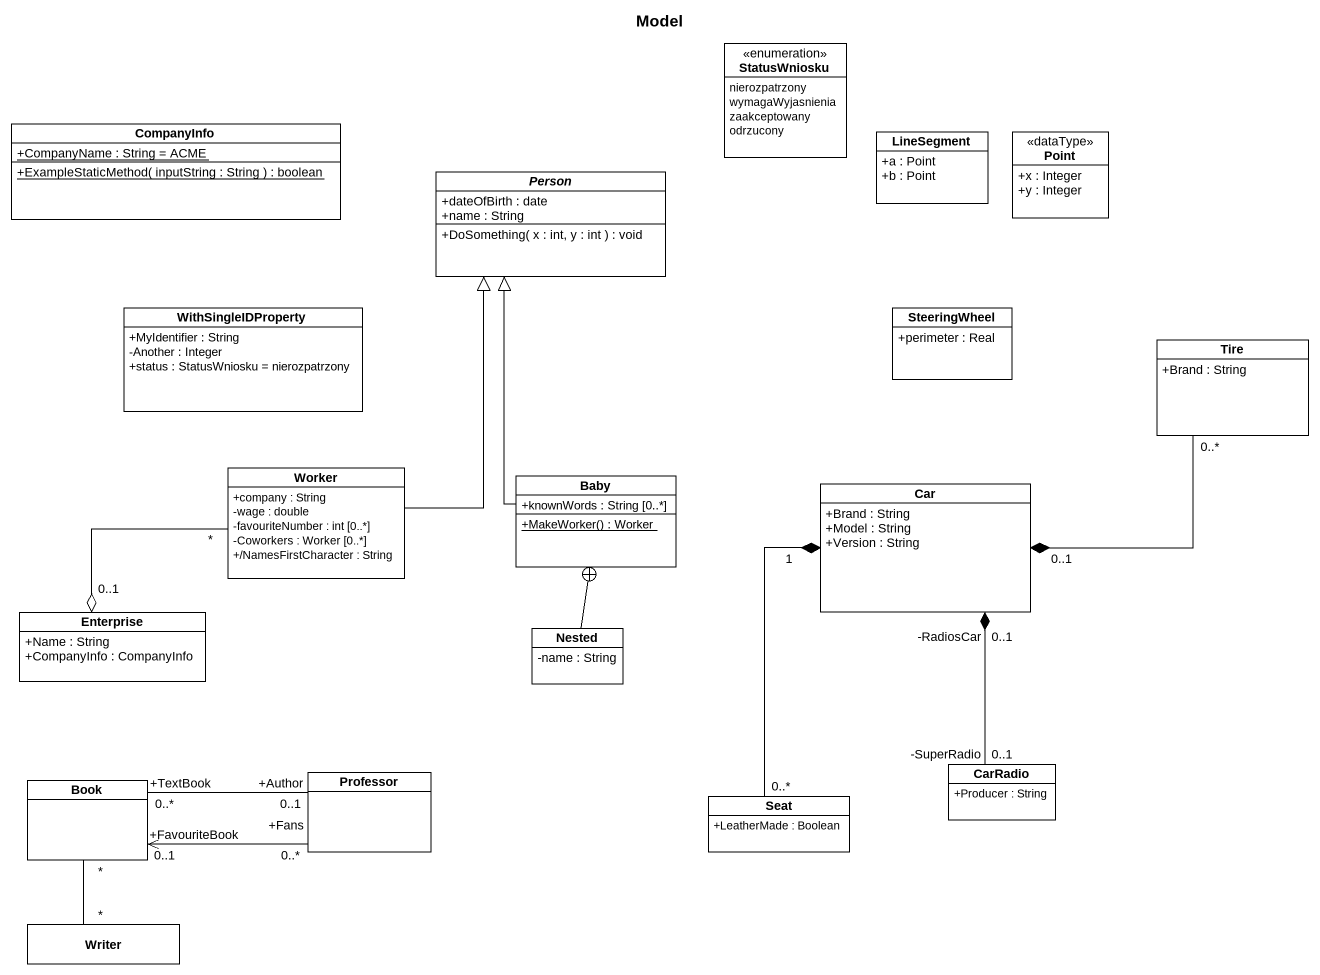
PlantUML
@startuml
title Model
hide circle
hide empty members
skinparam classAttributeIconSize 0
enum StatusWniosku {
  nierozpatrzony
  wymagaWyjasnienia
  zaakceptowany
  odrzucony
}
class CompanyInfo {
  {static} +CompanyName : String = ACME
  {static} +ExampleStaticMethod( inputString : String ) : boolean
}
class LineSegment {
  +a : Point
  +b : Point
}
class Point <<dataType>> {
  +x : Integer
  +y : Integer
}
abstract class "Person" as Person_ {
  +dateOfBirth : date
  +name : String
  +DoSomething( x : int, y : int ) : void
}
class WithSingleIDProperty {
  +MyIdentifier : String
  -Another : Integer
  +status : StatusWniosku = nierozpatrzony
}
class SteeringWheel {
  +perimeter : Real
}
class Tire {
  +Brand : String
}
class Worker {
  +company : String
  -wage : double
  -favouriteNumber : int [0..*]
  -Coworkers : Worker [0..*]
  +/NamesFirstCharacter : String
}
class Baby {
  +knownWords : String [0..*]
  {static} +MakeWorker() : Worker
}
class Car {
  +Brand : String
  +Model : String
  +Version : String
}
class Enterprise {
  +Name : String
  +CompanyInfo : CompanyInfo
}
class Nested {
  -name : String
}
class Book
class Professor
class CarRadio {
  +Producer : String
}
class Seat {
  +LeatherMade : Boolean
}
class Writer
Worker -up-|> Person_
Baby -up-|> Person_
Car "0..1" *-right- "0..*" Tire
Car "0..1\n-RadiosCar" *-- "0..1\n-SuperRadio" CarRadio
Car "1" *-- "0..*" Seat
Enterprise "0..1" o-up- "*" Worker
Nested -up-+ Baby
Professor "+Author\n0..1" -left- "+TextBook\n0..*" Book
Professor "+Fans\n0..*" -left-> "+FavouriteBook\n0..1" Book
Writer "*" -up- "*" Book
@enduml
